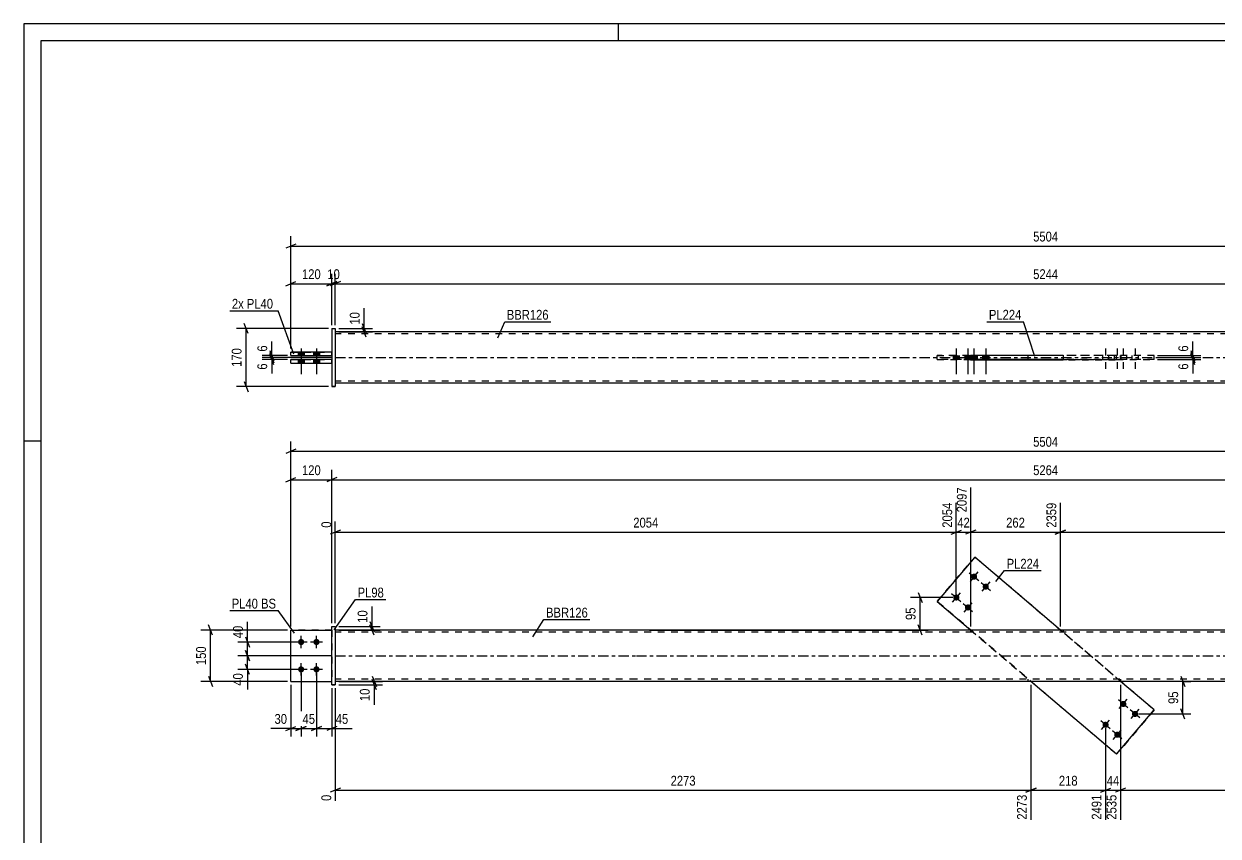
# Model space of a CAD drawing. Header units: millimetres. Extents: x 0 to 594, y 0 to 420.
# Drawn here: x 0 to 349.4, y 182.5 to 420 of the extents above; entities that cross this region are included whole.
import ezdxf

# ---------------------------------------------------------------- set-up
doc = ezdxf.new("R2010")
doc.units = ezdxf.units.MM
doc.linetypes.add('DXK_LINE_DOT2', pattern=[3.9198, 1.9599, -1.9599])
doc.linetypes.add('DXK_LINE_DOT3', pattern=[5.9187, 2.979, -0.9799, 0.9799, -0.9799])
doc.styles.add('Arial Narrow', font='ARIALN.TTF', dxfattribs={"height": 0.2})

# ---------------------------------------------------------------- blocks, each defined once
blk = doc.blocks.new('Unknown-580610560-1130')
at = {"color": 5, "linetype": 'Continuous'}
for p, q in [((594, 420), (0, 420)), ((0, 420), (0, 0)), ((174, 415), (174, 420)), ((589, 415), (5, 415)), ((5, 415), (5, 5)), ((5, 298), (0, 298))]:
    blk.add_line(p, q, dxfattribs=at)
blk = doc.blocks.new('Part-580610560-1679 - 1673')
at = {"color": 7, "linetype": 'DXK_LINE_DOT2'}
for p, q in [((78.11, 227.72), (78.11, 242.72)), ((78.11, 242.72), (90.11, 242.72)), ((90.11, 242.72), (78.11, 242.72)), ((90.11, 242.72), (90.11, 227.72)), ((78.11, 227.72), (78.11, 227.72)), ((78.11, 227.72), (90.11, 227.72)), ((78.11, 227.72), (90.11, 227.72)), ((90.11, 227.72), (90.11, 227.72))]:
    blk.add_line(p, q, dxfattribs=at)
blk = doc.blocks.new('Part-580610560-1700 - 1673')
at = {"color": 2, "linetype": 'Continuous'}
for p, q in [((179.11, 242.72), (91.11, 242.72)), ((418.67, 242.72), (179.21, 242.72)), ((179.11, 227.72), (91.11, 227.72)), ((418.67, 227.72), (179.21, 227.72))]:
    blk.add_line(p, q, dxfattribs=at)
at = {"color": 7, "linetype": 'DXK_LINE_DOT2'}
for p, q in [((91.11, 242.72), (91.11, 227.72)), ((179.11, 242.12), (91.11, 242.12)), ((418.67, 242.12), (179.21, 242.12)), ((276.94, 242.72), (276.94, 242.12)), ((304.05, 242.72), (304.05, 242.12)), ((179.11, 228.32), (91.11, 228.32)), ((418.67, 228.32), (179.21, 228.32)), ((293.83, 227.72), (293.83, 228.32)), ((320.95, 227.72), (320.95, 228.32))]:
    blk.add_line(p, q, dxfattribs=at)
at = {"color": 7, "linetype": 'DXK_LINE_DOT3'}
for p, q in [((91.11, 235.22), (179.11, 235.22)), ((179.21, 235.22), (418.67, 235.22))]:
    blk.add_line(p, q, dxfattribs=at)
blk = doc.blocks.new('Part-580610560-1684 - 1673')
at = {"color": 2, "linetype": 'Continuous'}
for p, q in [((78.11, 227.72), (78.11, 242.72)), ((78.11, 242.72), (90.11, 242.72)), ((78.11, 227.72), (78.11, 227.72)), ((78.11, 227.72), (90.11, 227.72))]:
    blk.add_line(p, q, dxfattribs=at)
at = {"color": 7, "linetype": 'DXK_LINE_DOT2'}
for p, q in [((90.11, 242.72), (78.11, 242.72)), ((90.11, 242.72), (90.11, 227.72)), ((78.11, 227.72), (78.11, 227.72)), ((78.11, 227.72), (90.11, 227.72)), ((90.11, 227.72), (90.11, 227.72))]:
    blk.add_line(p, q, dxfattribs=at)
blk = doc.blocks.new('Bolt-580610560-1706 - 1673')
at = {"linetype": 'Continuous'}
for points in [[(278.57, 259.02), (278.7, 258.88), (278.8, 258.72), (278.86, 258.55), (278.88, 258.36), (278.87, 258.17), (278.82, 257.99), (278.73, 257.83), (278.6, 257.68), (278.45, 257.57), (278.29, 257.49), (278.1, 257.44), (277.91, 257.44), (277.73, 257.47), (277.56, 257.54), (277.4, 257.65), (277.27, 257.79), (277.17, 257.95), (277.11, 258.12), (277.08, 258.31), (277.1, 258.5), (277.15, 258.68), (277.24, 258.84), (277.36, 258.99), (277.51, 259.1), (277.68, 259.18), (277.87, 259.23), (278.05, 259.23), (278.24, 259.2), (278.41, 259.13)], [(281.99, 256.1), (282.12, 255.96), (282.22, 255.8), (282.28, 255.63), (282.31, 255.44), (282.29, 255.25), (282.24, 255.07), (282.15, 254.91), (282.03, 254.76), (281.88, 254.65), (281.71, 254.57), (281.53, 254.52), (281.34, 254.52), (281.15, 254.55), (280.98, 254.62), (280.82, 254.73), (280.7, 254.87), (280.6, 255.03), (280.53, 255.2), (280.51, 255.39), (280.52, 255.58), (280.58, 255.76), (280.67, 255.92), (280.79, 256.07), (280.94, 256.18), (281.11, 256.26), (281.29, 256.31), (281.48, 256.31), (281.66, 256.28), (281.84, 256.21)], [(273.38, 252.93), (273.51, 252.79), (273.61, 252.63), (273.67, 252.46), (273.69, 252.27), (273.68, 252.08), (273.63, 251.9), (273.54, 251.74), (273.41, 251.59), (273.27, 251.48), (273.1, 251.4), (272.91, 251.35), (272.72, 251.35), (272.54, 251.38), (272.37, 251.45), (272.21, 251.56), (272.08, 251.7), (271.98, 251.86), (271.92, 252.03), (271.89, 252.22), (271.91, 252.41), (271.96, 252.59), (272.05, 252.75), (272.17, 252.9), (272.32, 253.01), (272.49, 253.09), (272.68, 253.14), (272.86, 253.14), (273.05, 253.11), (273.22, 253.04)], [(276.8, 250.01), (276.93, 249.88), (277.03, 249.71), (277.09, 249.54), (277.12, 249.35), (277.1, 249.16), (277.05, 248.98), (276.96, 248.82), (276.84, 248.67), (276.69, 248.56), (276.52, 248.48), (276.34, 248.43), (276.15, 248.43), (275.96, 248.46), (275.79, 248.54), (275.64, 248.64), (275.51, 248.78), (275.41, 248.94), (275.34, 249.12), (275.32, 249.3), (275.33, 249.49), (275.39, 249.67), (275.48, 249.84), (275.6, 249.98), (275.75, 250.09), (275.92, 250.17), (276.1, 250.22), (276.29, 250.22), (276.47, 250.19), (276.65, 250.12)]]:
    blk.add_hatch(color=1, dxfattribs=at).paths.add_polyline_path(points)
at = {"color": 1, "linetype": 'Continuous'}
for p, q in [((276.61, 259.5), (279.35, 257.17)), ((279.15, 259.7), (276.82, 256.96)), ((280.04, 256.58), (282.78, 254.25)), ((282.58, 256.79), (280.24, 254.05)), ((271.42, 253.41), (274.16, 251.08)), ((273.96, 253.62), (271.63, 250.88)), ((274.85, 250.49), (277.59, 248.16)), ((277.39, 250.7), (275.05, 247.96))]:
    blk.add_line(p, q, dxfattribs=at)
blk = doc.blocks.new('Bolt-580610560-1707 - 1673')
at = {"linetype": 'Continuous'}
for points in [[(321.08, 220.42), (320.95, 220.56), (320.85, 220.72), (320.79, 220.9), (320.77, 221.08), (320.78, 221.27), (320.83, 221.45), (320.92, 221.62), (321.04, 221.76), (321.19, 221.87), (321.36, 221.95), (321.55, 222), (321.73, 222), (321.92, 221.97), (322.09, 221.9), (322.25, 221.79), (322.38, 221.66), (322.48, 221.49), (322.54, 221.32), (322.56, 221.13), (322.55, 220.94), (322.5, 220.76), (322.41, 220.6), (322.29, 220.45), (322.14, 220.34), (321.97, 220.26), (321.78, 220.21), (321.6, 220.21), (321.41, 220.24), (321.24, 220.32)], [(324.51, 217.5), (324.38, 217.64), (324.28, 217.8), (324.21, 217.98), (324.19, 218.16), (324.2, 218.35), (324.26, 218.53), (324.35, 218.7), (324.47, 218.84), (324.62, 218.95), (324.79, 219.04), (324.97, 219.08), (325.16, 219.08), (325.34, 219.05), (325.52, 218.98), (325.67, 218.87), (325.8, 218.74), (325.9, 218.58), (325.96, 218.4), (325.99, 218.21), (325.97, 218.02), (325.92, 217.84), (325.83, 217.68), (325.71, 217.54), (325.56, 217.42), (325.39, 217.34), (325.21, 217.3), (325.02, 217.29), (324.84, 217.32), (324.66, 217.4)], [(315.89, 214.33), (315.76, 214.47), (315.66, 214.63), (315.6, 214.81), (315.58, 214.99), (315.59, 215.18), (315.64, 215.36), (315.73, 215.53), (315.86, 215.67), (316, 215.78), (316.17, 215.87), (316.36, 215.91), (316.55, 215.92), (316.73, 215.88), (316.9, 215.81), (317.06, 215.7), (317.19, 215.57), (317.29, 215.41), (317.35, 215.23), (317.38, 215.04), (317.36, 214.85), (317.31, 214.67), (317.22, 214.51), (317.1, 214.37), (316.95, 214.25), (316.78, 214.17), (316.59, 214.13), (316.41, 214.12), (316.22, 214.15), (316.05, 214.23)], [(319.32, 211.41), (319.19, 211.55), (319.09, 211.71), (319.03, 211.89), (319, 212.07), (319.02, 212.26), (319.07, 212.44), (319.16, 212.61), (319.28, 212.75), (319.43, 212.87), (319.6, 212.95), (319.78, 212.99), (319.97, 213), (320.16, 212.96), (320.33, 212.89), (320.48, 212.78), (320.61, 212.65), (320.71, 212.49), (320.78, 212.31), (320.8, 212.12), (320.79, 211.94), (320.73, 211.76), (320.64, 211.59), (320.52, 211.45), (320.37, 211.33), (320.2, 211.25), (320.02, 211.21), (319.83, 211.2), (319.65, 211.24), (319.47, 211.31)]]:
    blk.add_hatch(color=1, dxfattribs=at).paths.add_polyline_path(points)
at = {"color": 1, "linetype": 'Continuous'}
for p, q in [((323.03, 219.94), (320.3, 222.27)), ((320.5, 219.74), (322.83, 222.48)), ((326.46, 217.02), (323.72, 219.36)), ((323.92, 216.82), (326.26, 219.56)), ((317.85, 213.85), (315.11, 216.19)), ((315.31, 213.65), (317.64, 216.39)), ((321.27, 210.93), (318.53, 213.27)), ((318.73, 210.73), (321.07, 213.47))]:
    blk.add_line(p, q, dxfattribs=at)
blk = doc.blocks.new('Bolt-580610560-1709 - 1673')
at = {"linetype": 'Continuous'}
for points in [[(81.11, 238.32), (80.92, 238.34), (80.75, 238.39), (80.58, 238.49), (80.44, 238.61), (80.33, 238.77), (80.26, 238.94), (80.22, 239.12), (80.22, 239.31), (80.26, 239.49), (80.33, 239.67), (80.44, 239.82), (80.58, 239.94), (80.75, 240.04), (80.92, 240.1), (81.11, 240.12), (81.3, 240.1), (81.48, 240.04), (81.64, 239.94), (81.78, 239.82), (81.89, 239.67), (81.97, 239.49), (82.01, 239.31), (82.01, 239.12), (81.97, 238.94), (81.89, 238.77), (81.78, 238.61), (81.64, 238.49), (81.48, 238.39), (81.3, 238.34)], [(85.61, 238.32), (85.42, 238.34), (85.25, 238.39), (85.08, 238.49), (84.94, 238.61), (84.83, 238.77), (84.76, 238.94), (84.72, 239.12), (84.72, 239.31), (84.76, 239.49), (84.83, 239.67), (84.94, 239.82), (85.08, 239.94), (85.25, 240.04), (85.42, 240.1), (85.61, 240.12), (85.8, 240.1), (85.98, 240.04), (86.14, 239.94), (86.28, 239.82), (86.39, 239.67), (86.47, 239.49), (86.51, 239.31), (86.51, 239.12), (86.47, 238.94), (86.39, 238.77), (86.28, 238.61), (86.14, 238.49), (85.98, 238.39), (85.8, 238.34)], [(81.11, 230.32), (80.92, 230.34), (80.75, 230.39), (80.58, 230.49), (80.44, 230.61), (80.33, 230.77), (80.26, 230.94), (80.22, 231.12), (80.22, 231.31), (80.26, 231.49), (80.33, 231.67), (80.44, 231.82), (80.58, 231.94), (80.75, 232.04), (80.92, 232.1), (81.11, 232.12), (81.3, 232.1), (81.48, 232.04), (81.64, 231.94), (81.78, 231.82), (81.89, 231.67), (81.97, 231.49), (82.01, 231.31), (82.01, 231.12), (81.97, 230.94), (81.89, 230.77), (81.78, 230.61), (81.64, 230.49), (81.48, 230.39), (81.3, 230.34)], [(85.61, 230.32), (85.42, 230.34), (85.25, 230.39), (85.08, 230.49), (84.94, 230.61), (84.83, 230.77), (84.76, 230.94), (84.72, 231.12), (84.72, 231.31), (84.76, 231.49), (84.83, 231.67), (84.94, 231.82), (85.08, 231.94), (85.25, 232.04), (85.42, 232.1), (85.61, 232.12), (85.8, 232.1), (85.98, 232.04), (86.14, 231.94), (86.28, 231.82), (86.39, 231.67), (86.47, 231.49), (86.51, 231.31), (86.51, 231.12), (86.47, 230.94), (86.39, 230.77), (86.28, 230.61), (86.14, 230.49), (85.98, 230.39), (85.8, 230.34)]]:
    blk.add_hatch(color=1, dxfattribs=at).paths.add_polyline_path(points)
at = {"color": 1, "linetype": 'Continuous'}
for p, q in [((82.91, 239.22), (79.31, 239.22)), ((81.11, 237.42), (81.11, 241.02)), ((87.41, 239.22), (83.81, 239.22)), ((85.61, 237.42), (85.61, 241.02)), ((82.91, 231.22), (79.31, 231.22)), ((81.11, 229.42), (81.11, 233.02)), ((87.41, 231.22), (83.81, 231.22)), ((85.61, 229.42), (85.61, 233.02))]:
    blk.add_line(p, q, dxfattribs=at)
blk = doc.blocks.new('Part-580610560-1715 - 1673')
at = {"color": 2, "linetype": 'Continuous'}
for p, q in [((278.24, 264.03), (267.21, 251.09)), ((278.24, 264.03), (278.24, 264.03)), ((303.25, 242.72), (278.24, 264.03)), ((267.21, 251.09), (277.04, 242.72)), ((267.21, 251.09), (267.21, 251.09)), ((319.65, 206.4), (294.64, 227.72)), ((330.67, 219.34), (320.85, 227.72)), ((319.65, 206.4), (330.67, 219.34)), ((330.67, 219.34), (330.67, 219.34)), ((319.65, 206.4), (319.65, 206.4))]:
    blk.add_line(p, q, dxfattribs=at)
at = {"color": 7, "linetype": 'DXK_LINE_DOT2'}
for p, q in [((267.21, 251.09), (278.24, 264.03)), ((330.67, 219.34), (278.24, 264.03)), ((319.65, 206.4), (267.21, 251.09)), ((277.04, 242.72), (294.64, 227.72)), ((320.85, 227.72), (303.25, 242.72)), ((330.67, 219.34), (319.65, 206.4))]:
    blk.add_line(p, q, dxfattribs=at)
blk = doc.blocks.new('Part-580610560-1720 - 1673')
at = {"color": 2, "linetype": 'Continuous'}
for p, q in [((90.11, 243.72), (91.11, 243.72)), ((90.11, 226.72), (90.11, 243.72)), ((91.11, 243.72), (91.11, 243.72)), ((91.11, 243.72), (91.11, 226.72)), ((90.11, 226.72), (91.11, 226.72))]:
    blk.add_line(p, q, dxfattribs=at)
at = {"color": 7, "linetype": 'DXK_LINE_DOT2'}
for p, q in [((90.11, 243.72), (91.11, 243.72)), ((91.11, 226.72), (90.11, 226.72)), ((90.11, 226.72), (90.11, 226.72)), ((91.11, 226.72), (91.11, 226.72))]:
    blk.add_line(p, q, dxfattribs=at)
blk = doc.blocks.new('Part-580610560-1418 - 1367')
at = {"color": 2, "linetype": 'Continuous'}
for p, q in [((78.11, 320.82), (78.11, 321.82)), ((90.11, 321.82), (78.11, 321.82)), ((78.11, 320.82), (78.11, 320.82)), ((78.11, 320.82), (90.11, 320.82))]:
    blk.add_line(p, q, dxfattribs=at)
at = {"color": 7, "linetype": 'DXK_LINE_DOT2'}
for p, q in [((78.11, 321.82), (90.11, 321.82)), ((90.11, 320.82), (90.11, 321.82)), ((78.11, 320.82), (90.11, 320.82))]:
    blk.add_line(p, q, dxfattribs=at)
blk = doc.blocks.new('Bolt-580610560-1370 - 1367')
at = {"linetype": 'Continuous'}
for points in [[(80.21, 323.02), (82.01, 323.02), (82.01, 324.02), (80.21, 324.02)], [(80.21, 323.02), (82.01, 323.02), (82.01, 324.02), (80.21, 324.02)], [(80.21, 320.82), (82.01, 320.82), (82.01, 321.82), (80.21, 321.82)], [(80.21, 320.82), (82.01, 320.82), (82.01, 321.82), (80.21, 321.82)], [(84.71, 323.02), (86.51, 323.02), (86.51, 324.02), (84.71, 324.02)], [(84.71, 323.02), (86.51, 323.02), (86.51, 324.02), (84.71, 324.02)], [(84.71, 320.82), (86.51, 320.82), (86.51, 321.82), (84.71, 321.82)], [(84.71, 320.82), (86.51, 320.82), (86.51, 321.82), (84.71, 321.82)]]:
    blk.add_hatch(color=1, dxfattribs=at).paths.add_polyline_path(points)
at = {"color": 1, "linetype": 'Continuous'}
for p, q in [((81.11, 325.02), (81.11, 317.52)), ((81.11, 325.02), (81.11, 317.52)), ((85.61, 325.02), (85.61, 317.52)), ((85.61, 325.02), (85.61, 317.52)), ((80.21, 324.02), (80.21, 323.02)), ((80.21, 324.02), (80.21, 323.02)), ((80.21, 321.82), (80.21, 320.82)), ((80.21, 321.82), (80.21, 320.82)), ((82.01, 324.02), (82.01, 323.02)), ((82.01, 324.02), (82.01, 323.02)), ((82.01, 321.82), (82.01, 320.82)), ((82.01, 321.82), (82.01, 320.82)), ((84.71, 324.02), (84.71, 323.02)), ((84.71, 324.02), (84.71, 323.02)), ((84.71, 321.82), (84.71, 320.82)), ((84.71, 321.82), (84.71, 320.82)), ((86.51, 324.02), (86.51, 323.02)), ((86.51, 324.02), (86.51, 323.02)), ((86.51, 321.82), (86.51, 320.82)), ((86.51, 321.82), (86.51, 320.82))]:
    blk.add_line(p, q, dxfattribs=at)
blk = doc.blocks.new('Bolt-580610560-1435 - 1367')
at = {"color": 1, "linetype": 'DXK_LINE_DOT2'}
for p, q in [((316.48, 325.02), (316.48, 317.52)), ((319.9, 325.02), (319.9, 317.52)), ((321.66, 325.02), (321.66, 317.52)), ((325.09, 325.02), (325.09, 317.52)), ((315.58, 323.02), (315.58, 321.82)), ((317.38, 323.02), (317.38, 321.82)), ((319, 323.02), (319, 321.82)), ((320.76, 323.02), (320.76, 321.82)), ((320.8, 323.02), (320.8, 321.82)), ((322.56, 323.02), (322.56, 321.82)), ((324.19, 323.02), (324.19, 321.82)), ((325.99, 323.02), (325.99, 321.82))]:
    blk.add_line(p, q, dxfattribs=at)
blk = doc.blocks.new('Part-580610560-1456 - 1367')
at = {"color": 2, "linetype": 'Continuous'}
for p, q in [((179.11, 329.92), (91.11, 329.92)), ((418.67, 329.92), (179.21, 329.92)), ((276.94, 323.02), (276.94, 323.12)), ((276.94, 323.12), (276.94, 323.12)), ((276.94, 323.12), (304.05, 323.12)), ((276.94, 321.72), (276.94, 321.82)), ((276.94, 321.72), (304.05, 321.72)), ((293.83, 323.12), (293.83, 323.02)), ((293.83, 321.72), (293.83, 321.82)), ((304.05, 323.12), (304.05, 321.72)), ((179.11, 314.92), (91.11, 314.92)), ((418.67, 314.92), (179.21, 314.92))]:
    blk.add_line(p, q, dxfattribs=at)
at = {"color": 7, "linetype": 'DXK_LINE_DOT2'}
for p, q in [((91.11, 329.92), (91.11, 314.92)), ((179.11, 329.32), (91.11, 329.32)), ((418.67, 329.32), (179.21, 329.32)), ((276.94, 321.82), (276.94, 323.12)), ((276.94, 323.12), (304.05, 323.12)), ((276.94, 321.72), (304.05, 321.72)), ((293.83, 323.12), (320.95, 323.12)), ((293.83, 323.12), (293.83, 323.12)), ((293.83, 323.12), (320.95, 323.12)), ((293.83, 323.02), (293.83, 323.12)), ((293.83, 321.82), (293.83, 323.02)), ((293.83, 321.72), (293.83, 321.72)), ((293.83, 321.72), (293.83, 321.72)), ((320.95, 321.72), (293.83, 321.72)), ((293.83, 321.72), (320.95, 321.72)), ((320.95, 323.12), (320.95, 321.72)), ((179.11, 315.52), (91.11, 315.52)), ((418.67, 315.52), (179.21, 315.52))]:
    blk.add_line(p, q, dxfattribs=at)
at = {"color": 7, "linetype": 'DXK_LINE_DOT3'}
for p, q in [((91.11, 322.42), (179.11, 322.42)), ((179.21, 322.42), (418.67, 322.42))]:
    blk.add_line(p, q, dxfattribs=at)
blk = doc.blocks.new('Part-580610560-1413 - 1367')
at = {"color": 2, "linetype": 'Continuous'}
for p, q in [((78.11, 323.02), (78.11, 324.02)), ((90.11, 324.02), (78.11, 324.02)), ((78.11, 323.02), (78.11, 323.02)), ((78.11, 323.02), (90.11, 323.02))]:
    blk.add_line(p, q, dxfattribs=at)
at = {"color": 7, "linetype": 'DXK_LINE_DOT2'}
for p, q in [((78.11, 324.02), (90.11, 324.02)), ((78.11, 323.02), (90.11, 323.02)), ((90.11, 323.02), (90.11, 324.02))]:
    blk.add_line(p, q, dxfattribs=at)
blk = doc.blocks.new('Part-580610560-1397 - 1367')
at = {"color": 2, "linetype": 'Continuous'}
for p, q in [((267.21, 321.82), (267.21, 323.02)), ((278.24, 321.82), (278.24, 323.02)), ((304.05, 323.02), (278.24, 323.02)), ((304.05, 321.82), (278.24, 321.82))]:
    blk.add_line(p, q, dxfattribs=at)
at = {"color": 7, "linetype": 'DXK_LINE_DOT2'}
for p, q in [((319.65, 323.02), (267.21, 323.02)), ((267.21, 323.02), (278.24, 323.02)), ((267.21, 321.82), (319.65, 321.82)), ((278.24, 321.82), (267.21, 321.82)), ((330.67, 323.02), (304.05, 323.02)), ((330.67, 321.82), (304.05, 321.82)), ((319.65, 321.82), (319.65, 323.02)), ((330.67, 323.02), (319.65, 323.02)), ((319.65, 321.82), (330.67, 321.82)), ((330.67, 321.82), (330.67, 323.02))]:
    blk.add_line(p, q, dxfattribs=at)
blk = doc.blocks.new('Part-580610560-1398 - 1367')
at = {"color": 2, "linetype": 'Continuous'}
for p, q in [((90.11, 330.92), (91.11, 330.92)), ((90.11, 330.92), (90.11, 313.92)), ((91.11, 330.92), (91.11, 330.92)), ((91.11, 330.92), (91.11, 313.92)), ((91.11, 313.92), (90.11, 313.92)), ((90.11, 313.92), (90.11, 313.92))]:
    blk.add_line(p, q, dxfattribs=at)
at = {"color": 7, "linetype": 'DXK_LINE_DOT2'}
for p, q in [((90.11, 330.92), (91.11, 330.92)), ((90.11, 313.92), (91.11, 313.92)), ((90.11, 313.92), (90.11, 313.92))]:
    blk.add_line(p, q, dxfattribs=at)
blk = doc.blocks.new('Bolt-580610560-1436 - 1367')
at = {"linetype": 'Continuous'}
for points in [[(273.69, 323.02), (271.89, 323.02), (271.89, 321.82), (273.69, 321.82)], [(277.12, 323.02), (275.32, 323.02), (275.32, 321.82), (277.12, 321.82)], [(278.88, 323.02), (277.08, 323.02), (277.08, 321.82), (278.88, 321.82)], [(282.31, 323.02), (280.51, 323.02), (280.51, 321.82), (282.31, 321.82)]]:
    blk.add_hatch(color=1, dxfattribs=at).paths.add_polyline_path(points)
at = {"color": 1, "linetype": 'Continuous'}
for p, q in [((272.79, 325.02), (272.79, 317.52)), ((276.22, 325.02), (276.22, 317.52)), ((277.98, 325.02), (277.98, 317.52)), ((281.41, 325.02), (281.41, 317.52)), ((271.89, 323.02), (271.89, 321.82)), ((273.69, 323.02), (273.69, 321.82)), ((275.32, 323.02), (275.32, 321.82)), ((277.08, 323.02), (277.08, 321.82)), ((277.12, 323.02), (277.12, 321.82)), ((278.88, 323.02), (278.88, 321.82)), ((280.51, 323.02), (280.51, 321.82)), ((282.31, 323.02), (282.31, 321.82))]:
    blk.add_line(p, q, dxfattribs=at)
blk = doc.blocks.new('StraightDimension-580610560-1850 - 1673')
at = {"color": 7, "linetype": 'Continuous'}
for p, q in [((320.85, 226.72), (320.85, 187.26)), ((316.48, 214.02), (316.48, 187.26)), ((314.98, 195.27), (317.98, 196.47)), ((316.48, 195.87), (320.85, 195.87)), ((322.35, 196.47), (319.35, 195.27))]:
    blk.add_line(p, q, dxfattribs=at)
at = {"color": 0}
blk.add_wipeout([(321.09, 196.62), (321.09, 200.82), (316.23, 200.82), (316.23, 196.62)], dxfattribs=at)
at = {"color": 3, "style": 'Arial Narrow'}
blk.add_text('44', height=2.863, dxfattribs=at).set_placement((316.83, 197.22))
at = {"color": 0, "linetype": 'Continuous'}
blk.add_wipeout([(320.25, 195.17), (316.05, 195.17), (316.05, 186.66), (320.25, 186.66)], dxfattribs=at)
at = {"color": 3, "linetype": 'Continuous', "style": 'Arial Narrow'}
blk.add_text('2535', height=2.863, rotation=90.0002, dxfattribs=at).set_placement((319.65, 187.26))
blk = doc.blocks.new('StraightDimension-580610560-1792 - 1673')
at = {"color": 7, "linetype": 'Continuous'}
for p, q in [((277.04, 243.72), (277.04, 284.46)), ((272.79, 253.25), (272.79, 279.96)), ((271.29, 270.75), (274.29, 271.95)), ((272.79, 271.35), (277.04, 271.35)), ((278.54, 271.95), (275.54, 270.75))]:
    blk.add_line(p, q, dxfattribs=at)
at = {"color": 0}
blk.add_wipeout([(277.34, 272.1), (277.34, 276.3), (272.49, 276.3), (272.49, 272.1)], dxfattribs=at)
at = {"color": 0, "linetype": 'Continuous'}
blk.add_wipeout([(276.44, 285.06), (272.24, 285.06), (272.24, 276.55), (276.44, 276.55)], dxfattribs=at)
at = {"color": 3, "linetype": 'Continuous', "style": 'Arial Narrow'}
blk.add_text('2097', height=2.863, rotation=90.0002, dxfattribs=at).set_placement((275.84, 277.15))
at = {"color": 3, "style": 'Arial Narrow'}
blk.add_text('42', height=2.863, dxfattribs=at).set_placement((273.09, 272.7))
blk = doc.blocks.new('StraightDimension-580610560-1891 - 1673')
at = {"color": 7, "linetype": 'Continuous'}
for p, q in [((92.11, 227.72), (104.92, 227.72)), ((101.92, 229.22), (103.12, 226.22)), ((103.12, 225.22), (101.92, 228.22)), ((102.52, 226.72), (102.52, 227.72)), ((92.11, 226.72), (104.92, 226.72))]:
    blk.add_line(p, q, dxfattribs=at)
at = {"color": 0}
blk.add_wipeout([(101.77, 226.19), (97.57, 226.19), (97.57, 221.34), (101.77, 221.34)], dxfattribs=at)
at = {"color": 7, "linetype": 'Continuous'}
blk.add_line((102.52, 226.72), (102.52, 220.81), dxfattribs=at)
blk.add_line((102.52, 226.72), (102.52, 220.81), dxfattribs=at)
at = {"color": 3, "style": 'Arial Narrow'}
blk.add_text('10', height=2.863, rotation=90.0002, dxfattribs=at).set_placement((101.17, 221.94))
blk = doc.blocks.new('StraightDimension-580610560-1827 - 1673')
at = {"color": 7, "linetype": 'Continuous'}
for p, q in [((81.11, 230.22), (81.11, 211.55)), ((78.11, 226.72), (78.11, 211.55)), ((76.61, 213.35), (79.61, 214.55)), ((78.11, 213.95), (81.11, 213.95)), ((82.61, 214.55), (79.61, 213.35))]:
    blk.add_line(p, q, dxfattribs=at)
at = {"color": 0}
blk.add_wipeout([(77.59, 214.7), (77.59, 218.9), (72.73, 218.9), (72.73, 214.7)], dxfattribs=at)
at = {"color": 7, "linetype": 'Continuous'}
blk.add_line((78.11, 213.95), (72.21, 213.95), dxfattribs=at)
blk.add_line((78.11, 213.95), (72.21, 213.95), dxfattribs=at)
at = {"color": 3, "style": 'Arial Narrow'}
blk.add_text('30', height=2.863, dxfattribs=at).set_placement((73.33, 215.3))
blk = doc.blocks.new('StraightDimension-580610560-1806 - 1673')
at = {"color": 7, "linetype": 'Continuous'}
for p, q in [((272.79, 253.25), (272.79, 279.96)), ((91.11, 244.72), (91.11, 274.48)), ((92.61, 271.95), (89.61, 270.75)), ((91.11, 271.35), (272.79, 271.35)), ((271.29, 270.75), (274.29, 271.95))]:
    blk.add_line(p, q, dxfattribs=at)
at = {"color": 0, "linetype": 'Continuous'}
for points in [[(272.19, 280.56), (267.99, 280.56), (267.99, 272.05), (272.19, 272.05)], [(90.51, 275.08), (86.31, 275.08), (86.31, 272.05), (90.51, 272.05)]]:
    blk.add_wipeout(points, dxfattribs=at)
at = {"color": 0}
blk.add_wipeout([(186.21, 272.1), (186.21, 276.3), (177.7, 276.3), (177.7, 272.1)], dxfattribs=at)
at = {"color": 3, "linetype": 'Continuous', "style": 'Arial Narrow'}
for s, height, p in [('2054', 2.863, (271.59, 272.65)), ('0', 2.86, (89.91, 272.65))]:
    blk.add_text(s, height=height, rotation=90.0002, dxfattribs=at).set_placement(p)
at = {"color": 3, "style": 'Arial Narrow'}
blk.add_text('2054', height=2.863, dxfattribs=at).set_placement((178.3, 272.7))
blk = doc.blocks.new('StraightDimension-580610560-1760 - 1673')
at = {"color": 7, "linetype": 'Continuous'}
for p, q in [((303.25, 243.72), (303.25, 279.96)), ((506.77, 244.72), (506.77, 279.96)), ((304.75, 271.95), (301.75, 270.75)), ((303.25, 271.35), (506.77, 271.35)), ((505.27, 270.75), (508.27, 271.95))]:
    blk.add_line(p, q, dxfattribs=at)
at = {"color": 0, "linetype": 'Continuous'}
blk.add_wipeout([(506.17, 280.56), (501.97, 280.56), (501.97, 272.05), (506.17, 272.05)], dxfattribs=at)
at = {"color": 0}
blk.add_wipeout([(409.27, 272.1), (409.27, 276.3), (400.75, 276.3), (400.75, 272.1)], dxfattribs=at)
at = {"color": 3, "linetype": 'Continuous', "style": 'Arial Narrow'}
blk.add_text('5244', height=2.863, rotation=90.0002, dxfattribs=at).set_placement((505.57, 272.65))
at = {"color": 3, "style": 'Arial Narrow'}
blk.add_text('2885', height=2.863, dxfattribs=at).set_placement((401.35, 272.7))
blk = doc.blocks.new('StraightDimension-580610560-2057 - 1673')
at = {"color": 7, "linetype": 'Continuous'}
for p, q in [((76.61, 286.09), (79.61, 287.29)), ((78.11, 243.72), (78.11, 289.54)), ((78.11, 286.69), (90.11, 286.69)), ((91.61, 287.29), (88.61, 286.09)), ((90.11, 244.72), (90.11, 289.54))]:
    blk.add_line(p, q, dxfattribs=at)
at = {"color": 0}
blk.add_wipeout([(87.45, 287.44), (87.45, 291.64), (80.77, 291.64), (80.77, 287.44)], dxfattribs=at)
at = {"color": 3, "style": 'Arial Narrow'}
blk.add_text('120', height=2.863, dxfattribs=at).set_placement((81.37, 288.04))
blk = doc.blocks.new('StraightDimension-580610560-1900 - 1673')
at = {"color": 7, "linetype": 'Continuous'}
for p, q in [((101.26, 245.22), (102.46, 242.22)), ((92.11, 243.72), (104.26, 243.72)), ((92.11, 242.72), (104.26, 242.72)), ((102.46, 241.22), (101.26, 244.22)), ((101.86, 242.72), (101.86, 243.72))]:
    blk.add_line(p, q, dxfattribs=at)
at = {"color": 0}
blk.add_wipeout([(101.11, 249.1), (96.91, 249.1), (96.91, 244.24), (101.11, 244.24)], dxfattribs=at)
at = {"color": 7, "linetype": 'Continuous'}
blk.add_line((101.86, 243.72), (101.86, 249.62), dxfattribs=at)
blk.add_line((101.86, 243.72), (101.86, 249.62), dxfattribs=at)
at = {"color": 3, "style": 'Arial Narrow'}
blk.add_text('10', height=2.863, rotation=90.0002, dxfattribs=at).set_placement((100.51, 244.84))
blk = doc.blocks.new('StraightDimension-580610560-2050 - 1673')
at = {"color": 7, "linetype": 'Continuous'}
for p, q in [((91.61, 287.29), (88.61, 286.09)), ((90.11, 244.72), (90.11, 289.54)), ((90.11, 286.69), (507.77, 286.69))]:
    blk.add_line(p, q, dxfattribs=at)
at = {"color": 0}
blk.add_wipeout([(303.2, 287.44), (303.2, 291.64), (294.69, 291.64), (294.69, 287.44)], dxfattribs=at)
at = {"color": 3, "style": 'Arial Narrow'}
blk.add_text('5264', height=2.863, dxfattribs=at).set_placement((295.29, 288.04))
blk = doc.blocks.new('StraightDimension-580610560-1772 - 1673')
at = {"color": 7, "linetype": 'Continuous'}
for p, q in [((277.04, 243.72), (277.04, 284.46)), ((303.25, 243.72), (303.25, 279.96)), ((278.54, 271.95), (275.54, 270.75)), ((277.04, 271.35), (303.25, 271.35)), ((301.75, 270.75), (304.75, 271.95))]:
    blk.add_line(p, q, dxfattribs=at)
at = {"color": 0, "linetype": 'Continuous'}
blk.add_wipeout([(302.65, 280.56), (298.45, 280.56), (298.45, 272.05), (302.65, 272.05)], dxfattribs=at)
at = {"color": 0}
blk.add_wipeout([(293.48, 272.1), (293.48, 276.3), (286.8, 276.3), (286.8, 272.1)], dxfattribs=at)
at = {"color": 3, "linetype": 'Continuous', "style": 'Arial Narrow'}
blk.add_text('2359', height=2.863, rotation=90.0002, dxfattribs=at).set_placement((302.05, 272.65))
at = {"color": 3, "style": 'Arial Narrow'}
blk.add_text('262', height=2.863, dxfattribs=at).set_placement((287.4, 272.7))
blk = doc.blocks.new('StraightDimension-580610560-1909 - 1673')
at = {"color": 7, "linetype": 'Continuous'}
for p, q in [((80.11, 239.22), (62.56, 239.22)), ((64.81, 240.72), (66.01, 237.72)), ((65.41, 235.22), (65.41, 239.22)), ((90.11, 235.22), (62.56, 235.22)), ((66.01, 233.72), (64.81, 236.72))]:
    blk.add_line(p, q, dxfattribs=at)
at = {"color": 0}
blk.add_wipeout([(64.66, 244.6), (60.46, 244.6), (60.46, 239.74), (64.66, 239.74)], dxfattribs=at)
at = {"color": 7, "linetype": 'Continuous'}
blk.add_line((65.41, 239.22), (65.41, 245.12), dxfattribs=at)
blk.add_line((65.41, 239.22), (65.41, 245.12), dxfattribs=at)
at = {"color": 3, "style": 'Arial Narrow'}
blk.add_text('40', height=2.863, rotation=90.0002, dxfattribs=at).set_placement((64.06, 240.34))
blk = doc.blocks.new('StraightDimension-580610560-1820 - 1673')
at = {"color": 7, "linetype": 'Continuous'}
for p, q in [((81.11, 230.22), (81.11, 211.55)), ((85.61, 230.22), (85.61, 211.55)), ((79.61, 213.35), (82.61, 214.55)), ((81.11, 213.95), (85.61, 213.95)), ((87.11, 214.55), (84.11, 213.35))]:
    blk.add_line(p, q, dxfattribs=at)
at = {"color": 0}
blk.add_wipeout([(85.79, 214.7), (85.79, 218.9), (80.93, 218.9), (80.93, 214.7)], dxfattribs=at)
at = {"color": 3, "style": 'Arial Narrow'}
blk.add_text('45', height=2.863, dxfattribs=at).set_placement((81.53, 215.3))
blk = doc.blocks.new('StraightDimension-580610560-1735 - 1673')
at = {"color": 7, "linetype": 'Continuous'}
for p, q in [((271.79, 252.25), (259.37, 252.25)), ((261.62, 253.75), (262.82, 250.75)), ((262.22, 242.72), (262.22, 252.25)), ((183.06, 242.72), (264.62, 242.72)), ((262.82, 241.22), (261.62, 244.22))]:
    blk.add_line(p, q, dxfattribs=at)
at = {"color": 0}
blk.add_wipeout([(261.47, 249.91), (257.27, 249.91), (257.27, 245.05), (261.47, 245.05)], dxfattribs=at)
at = {"color": 3, "style": 'Arial Narrow'}
blk.add_text('95', height=2.863, rotation=90.0002, dxfattribs=at).set_placement((260.87, 245.65))
blk = doc.blocks.new('StraightDimension-580610560-1746 - 1673')
at = {"color": 7, "linetype": 'Continuous'}
for p, q in [((78.11, 243.72), (78.11, 297.84)), ((79.61, 295.59), (76.61, 294.39)), ((78.11, 294.99), (519.77, 294.99))]:
    blk.add_line(p, q, dxfattribs=at)
at = {"color": 0}
blk.add_wipeout([(303.2, 295.74), (303.2, 299.94), (294.69, 299.94), (294.69, 295.74)], dxfattribs=at)
at = {"color": 3, "style": 'Arial Narrow'}
blk.add_text('5504', height=2.863, dxfattribs=at).set_placement((295.29, 296.34))
blk = doc.blocks.new('StraightDimension-580610560-1813 - 1673')
at = {"color": 7, "linetype": 'Continuous'}
for p, q in [((85.61, 230.22), (85.61, 211.55)), ((90.11, 225.72), (90.11, 211.55)), ((84.11, 213.35), (87.11, 214.55)), ((85.61, 213.95), (90.11, 213.95)), ((91.61, 214.55), (88.61, 213.35))]:
    blk.add_line(p, q, dxfattribs=at)
at = {"color": 0}
blk.add_wipeout([(95.49, 214.7), (95.49, 218.9), (90.64, 218.9), (90.64, 214.7)], dxfattribs=at)
at = {"color": 7, "linetype": 'Continuous'}
blk.add_line((90.11, 213.95), (96.02, 213.95), dxfattribs=at)
blk.add_line((90.11, 213.95), (96.02, 213.95), dxfattribs=at)
at = {"color": 3, "style": 'Arial Narrow'}
blk.add_text('45', height=2.863, dxfattribs=at).set_placement((91.24, 215.3))
blk = doc.blocks.new('StraightDimension-580610560-1838 - 1673')
at = {"color": 7, "linetype": 'Continuous'}
for p, q in [((320.85, 226.72), (320.85, 187.26)), ((506.77, 225.72), (506.77, 187.26)), ((322.35, 196.47), (319.35, 195.27)), ((320.85, 195.87), (506.77, 195.87)), ((505.27, 195.27), (508.27, 196.47))]:
    blk.add_line(p, q, dxfattribs=at)
at = {"color": 0}
blk.add_wipeout([(418.07, 196.62), (418.07, 200.82), (409.55, 200.82), (409.55, 196.62)], dxfattribs=at)
at = {"color": 0, "linetype": 'Continuous'}
blk.add_wipeout([(506.17, 195.17), (501.97, 195.17), (501.97, 186.66), (506.17, 186.66)], dxfattribs=at)
at = {"color": 3, "style": 'Arial Narrow'}
blk.add_text('2709', height=2.863, dxfattribs=at).set_placement((410.15, 197.22))
at = {"color": 3, "linetype": 'Continuous', "style": 'Arial Narrow'}
blk.add_text('5244', height=2.863, rotation=90.0002, dxfattribs=at).set_placement((505.57, 187.26))
blk = doc.blocks.new('StraightDimension-580610560-1864 - 1673')
at = {"color": 7, "linetype": 'Continuous'}
for p, q in [((294.64, 226.72), (294.64, 187.26)), ((316.48, 214.02), (316.48, 187.26)), ((296.14, 196.47), (293.14, 195.27)), ((294.64, 195.87), (316.48, 195.87)), ((314.98, 195.27), (317.98, 196.47))]:
    blk.add_line(p, q, dxfattribs=at)
at = {"color": 0}
blk.add_wipeout([(308.9, 196.62), (308.9, 200.82), (302.21, 200.82), (302.21, 196.62)], dxfattribs=at)
at = {"color": 0, "linetype": 'Continuous'}
blk.add_wipeout([(315.88, 195.17), (311.68, 195.17), (311.68, 186.66), (315.88, 186.66)], dxfattribs=at)
at = {"color": 3, "style": 'Arial Narrow'}
blk.add_text('218', height=2.863, dxfattribs=at).set_placement((302.81, 197.22))
at = {"color": 3, "linetype": 'Continuous', "style": 'Arial Narrow'}
blk.add_text('2491', height=2.863, rotation=90.0002, dxfattribs=at).set_placement((315.28, 187.26))
blk = doc.blocks.new('StraightDimension-580610560-1878 - 1673')
at = {"color": 7, "linetype": 'Continuous'}
for p, q in [((91.11, 225.72), (91.11, 192.74)), ((294.64, 226.72), (294.64, 187.26)), ((92.61, 196.47), (89.61, 195.27)), ((91.11, 195.87), (294.64, 195.87)), ((293.14, 195.27), (296.14, 196.47))]:
    blk.add_line(p, q, dxfattribs=at)
at = {"color": 0}
blk.add_wipeout([(197.13, 196.62), (197.13, 200.82), (188.62, 200.82), (188.62, 196.62)], dxfattribs=at)
at = {"color": 0, "linetype": 'Continuous'}
for points in [[(90.51, 195.17), (86.31, 195.17), (86.31, 192.14), (90.51, 192.14)], [(294.04, 195.17), (289.84, 195.17), (289.84, 186.66), (294.04, 186.66)]]:
    blk.add_wipeout(points, dxfattribs=at)
at = {"color": 3, "style": 'Arial Narrow'}
blk.add_text('2273', height=2.863, dxfattribs=at).set_placement((189.22, 197.22))
at = {"color": 3, "linetype": 'Continuous', "style": 'Arial Narrow'}
for s, height, p in [('0', 2.86, (89.91, 192.74)), ('2273', 2.863, (293.44, 187.26))]:
    blk.add_text(s, height=height, rotation=90.0002, dxfattribs=at).set_placement(p)
blk = doc.blocks.new('StraightDimension-580610560-1922 - 1673')
at = {"color": 7, "linetype": 'Continuous'}
for p, q in [((90.11, 235.22), (62.56, 235.22)), ((64.81, 236.72), (66.01, 233.72)), ((65.41, 231.22), (65.41, 235.22)), ((80.11, 231.22), (62.56, 231.22)), ((66.01, 229.72), (64.81, 232.72))]:
    blk.add_line(p, q, dxfattribs=at)
at = {"color": 0}
blk.add_wipeout([(64.66, 230.69), (60.46, 230.69), (60.46, 225.84), (64.66, 225.84)], dxfattribs=at)
at = {"color": 7, "linetype": 'Continuous'}
blk.add_line((65.41, 231.22), (65.41, 225.31), dxfattribs=at)
blk.add_line((65.41, 231.22), (65.41, 225.31), dxfattribs=at)
at = {"color": 3, "style": 'Arial Narrow'}
blk.add_text('40', height=2.863, rotation=90.0002, dxfattribs=at).set_placement((64.06, 226.44))
blk = doc.blocks.new('StraightDimension-580610560-1979 - 1673')
at = {"color": 7, "linetype": 'Continuous'}
for p, q in [((77.11, 242.72), (51.76, 242.72)), ((55.21, 241.22), (54.01, 244.22)), ((54.61, 227.72), (54.61, 242.72)), ((77.11, 227.72), (51.76, 227.72)), ((54.01, 229.22), (55.21, 226.22))]:
    blk.add_line(p, q, dxfattribs=at)
at = {"color": 0}
blk.add_wipeout([(53.86, 238.56), (49.66, 238.56), (49.66, 231.87), (53.86, 231.87)], dxfattribs=at)
at = {"color": 3, "style": 'Arial Narrow'}
blk.add_text('150', height=2.863, rotation=90.0002, dxfattribs=at).set_placement((53.26, 232.47))
blk = doc.blocks.new('StraightDimension-580610560-1993 - 1673')
at = {"color": 7, "linetype": 'Continuous'}
for p, q in [((338.46, 229.22), (339.66, 226.22)), ((339.06, 218.19), (339.06, 227.72)), ((339.23, 227.72), (341.46, 227.72)), ((326.09, 218.19), (341.46, 218.19)), ((339.66, 216.69), (338.46, 219.69))]:
    blk.add_line(p, q, dxfattribs=at)
at = {"color": 0}
blk.add_wipeout([(338.31, 225.38), (334.11, 225.38), (334.11, 220.52), (338.31, 220.52)], dxfattribs=at)
at = {"color": 3, "style": 'Arial Narrow'}
blk.add_text('95', height=2.863, rotation=90.0002, dxfattribs=at).set_placement((337.71, 221.12))
blk = doc.blocks.new('StraightDimension-580610560-1471 - 1367')
at = {"color": 7, "linetype": 'Continuous'}
for p, q in [((98.97, 332.42), (100.17, 329.42)), ((92.11, 330.92), (101.97, 330.92)), ((92.11, 329.92), (101.97, 329.92)), ((100.17, 328.42), (98.97, 331.42)), ((99.57, 329.92), (99.57, 330.92))]:
    blk.add_line(p, q, dxfattribs=at)
at = {"color": 0}
blk.add_wipeout([(98.82, 336.3), (94.62, 336.3), (94.62, 331.45), (98.82, 331.45)], dxfattribs=at)
at = {"color": 7, "linetype": 'Continuous'}
blk.add_line((99.57, 330.92), (99.57, 336.83), dxfattribs=at)
blk.add_line((99.57, 330.92), (99.57, 336.83), dxfattribs=at)
at = {"color": 3, "style": 'Arial Narrow'}
blk.add_text('10', height=2.863, rotation=90.0002, dxfattribs=at).set_placement((98.22, 332.05))
blk = doc.blocks.new('StraightDimension-580610560-1540 - 1367')
at = {"color": 7, "linetype": 'Continuous'}
for p, q in [((331.67, 323.02), (344.39, 323.02)), ((331.67, 322.42), (344.39, 322.42)), ((341.39, 324.52), (342.59, 321.52)), ((342.59, 320.92), (341.39, 323.92)), ((341.99, 322.42), (341.99, 323.02))]:
    blk.add_line(p, q, dxfattribs=at)
at = {"color": 0}
blk.add_wipeout([(341.24, 326.58), (337.04, 326.58), (337.04, 323.55), (341.24, 323.55)], dxfattribs=at)
at = {"color": 7, "linetype": 'Continuous'}
blk.add_line((341.99, 323.02), (341.99, 327.1), dxfattribs=at)
blk.add_line((341.99, 323.02), (341.99, 327.1), dxfattribs=at)
at = {"color": 3, "style": 'Arial Narrow'}
blk.add_text('6', height=2.86, rotation=90.0002, dxfattribs=at).set_placement((340.64, 324.15))
blk = doc.blocks.new('StraightDimension-580610560-1525 - 1367')
at = {"color": 7, "linetype": 'Continuous'}
for p, q in [((65.62, 329.42), (64.42, 332.42)), ((89.11, 330.92), (62.17, 330.92)), ((65.02, 313.92), (65.02, 330.92)), ((64.42, 315.42), (65.62, 312.42)), ((89.11, 313.92), (62.17, 313.92))]:
    blk.add_line(p, q, dxfattribs=at)
at = {"color": 0}
blk.add_wipeout([(64.27, 325.77), (60.07, 325.77), (60.07, 319.08), (64.27, 319.08)], dxfattribs=at)
at = {"color": 3, "style": 'Arial Narrow'}
blk.add_text('170', height=2.863, rotation=90.0002, dxfattribs=at).set_placement((63.67, 319.68))
blk = doc.blocks.new('StraightDimension-580610560-1536 - 1367')
at = {"color": 7, "linetype": 'Continuous'}
for p, q in [((331.67, 322.42), (344.39, 322.42)), ((331.67, 321.82), (344.39, 321.82)), ((341.39, 323.92), (342.59, 320.92)), ((342.59, 320.32), (341.39, 323.32)), ((341.99, 321.82), (341.99, 322.42))]:
    blk.add_line(p, q, dxfattribs=at)
at = {"color": 0}
blk.add_wipeout([(341.24, 321.3), (337.04, 321.3), (337.04, 318.27), (341.24, 318.27)], dxfattribs=at)
at = {"color": 7, "linetype": 'Continuous'}
blk.add_line((341.99, 321.82), (341.99, 317.74), dxfattribs=at)
blk.add_line((341.99, 321.82), (341.99, 317.74), dxfattribs=at)
at = {"color": 3, "style": 'Arial Narrow'}
blk.add_text('6', height=2.86, rotation=90.0002, dxfattribs=at).set_placement((340.64, 318.87))
blk = doc.blocks.new('StraightDimension-580610560-1545 - 1367')
at = {"color": 7, "linetype": 'Continuous'}
for p, q in [((78.11, 325.02), (78.11, 357.87)), ((79.61, 355.62), (76.61, 354.42)), ((78.11, 355.02), (519.77, 355.02))]:
    blk.add_line(p, q, dxfattribs=at)
at = {"color": 0}
blk.add_wipeout([(303.2, 355.77), (303.2, 359.97), (294.69, 359.97), (294.69, 355.77)], dxfattribs=at)
at = {"color": 3, "style": 'Arial Narrow'}
blk.add_text('5504', height=2.863, dxfattribs=at).set_placement((295.29, 356.37))
blk = doc.blocks.new('StraightDimension-580610560-1556 - 1367')
at = {"color": 7, "linetype": 'Continuous'}
for p, q in [((90.11, 331.92), (90.11, 346.87)), ((91.11, 331.92), (91.11, 346.87)), ((88.61, 343.42), (91.61, 344.62)), ((92.61, 344.62), (89.61, 343.42)), ((90.11, 344.02), (91.11, 344.02))]:
    blk.add_line(p, q, dxfattribs=at)
at = {"color": 0}
blk.add_wipeout([(93.04, 344.77), (93.04, 348.97), (88.18, 348.97), (88.18, 344.77)], dxfattribs=at)
at = {"color": 3, "style": 'Arial Narrow'}
blk.add_text('10', height=2.863, dxfattribs=at).set_placement((88.78, 345.37))
blk = doc.blocks.new('StraightDimension-580610560-1566 - 1367')
at = {"color": 7, "linetype": 'Continuous'}
for p, q in [((78.11, 325.02), (78.11, 346.87)), ((90.11, 331.92), (90.11, 346.87)), ((76.61, 343.42), (79.61, 344.62)), ((78.11, 344.02), (90.11, 344.02)), ((91.61, 344.62), (88.61, 343.42))]:
    blk.add_line(p, q, dxfattribs=at)
at = {"color": 0}
blk.add_wipeout([(87.45, 344.77), (87.45, 348.97), (80.77, 348.97), (80.77, 344.77)], dxfattribs=at)
at = {"color": 3, "style": 'Arial Narrow'}
blk.add_text('120', height=2.863, dxfattribs=at).set_placement((81.37, 345.37))
blk = doc.blocks.new('StraightDimension-580610560-1576 - 1367')
at = {"color": 7, "linetype": 'Continuous'}
for p, q in [((91.11, 331.92), (91.11, 346.87)), ((92.61, 344.62), (89.61, 343.42)), ((91.11, 344.02), (506.77, 344.02))]:
    blk.add_line(p, q, dxfattribs=at)
at = {"color": 0}
blk.add_wipeout([(303.2, 344.77), (303.2, 348.97), (294.69, 348.97), (294.69, 344.77)], dxfattribs=at)
at = {"color": 3, "style": 'Arial Narrow'}
blk.add_text('5244', height=2.863, dxfattribs=at).set_placement((295.29, 345.37))
blk = doc.blocks.new('StraightDimension-580610560-3439 - 1367')
at = {"color": 7, "linetype": 'Continuous'}
for p, q in [((90.11, 322.42), (69.67, 322.42)), ((77.11, 321.82), (69.67, 321.82)), ((71.92, 323.92), (73.12, 320.92)), ((73.12, 320.32), (71.92, 323.32)), ((72.52, 321.82), (72.52, 322.42))]:
    blk.add_line(p, q, dxfattribs=at)
at = {"color": 0}
blk.add_wipeout([(71.77, 321.3), (67.57, 321.3), (67.57, 318.27), (71.77, 318.27)], dxfattribs=at)
at = {"color": 7, "linetype": 'Continuous'}
blk.add_line((72.52, 321.82), (72.52, 317.74), dxfattribs=at)
blk.add_line((72.52, 321.82), (72.52, 317.74), dxfattribs=at)
at = {"color": 3, "style": 'Arial Narrow'}
blk.add_text('6', height=2.86, rotation=90.0002, dxfattribs=at).set_placement((71.17, 318.87))
blk = doc.blocks.new('StraightDimension-580610560-3438 - 1367')
at = {"color": 7, "linetype": 'Continuous'}
for p, q in [((77.11, 323.02), (69.67, 323.02)), ((90.11, 322.42), (69.67, 322.42)), ((71.92, 324.52), (73.12, 321.52)), ((73.12, 320.92), (71.92, 323.92)), ((72.52, 322.42), (72.52, 323.02))]:
    blk.add_line(p, q, dxfattribs=at)
at = {"color": 0}
blk.add_wipeout([(71.77, 326.58), (67.57, 326.58), (67.57, 323.55), (71.77, 323.55)], dxfattribs=at)
at = {"color": 7, "linetype": 'Continuous'}
blk.add_line((72.52, 323.02), (72.52, 327.1), dxfattribs=at)
blk.add_line((72.52, 323.02), (72.52, 327.1), dxfattribs=at)
at = {"color": 3, "style": 'Arial Narrow'}
blk.add_text('6', height=2.86, rotation=90.0002, dxfattribs=at).set_placement((71.17, 324.15))
blk = doc.blocks.new('Mark-580610560-1696 - 1673')
at = {"color": 0}
blk.add_wipeout([(165.01, 246.39), (165.01, 249.39), (152.77, 249.39), (152.77, 246.39)], dxfattribs=at)
blk.add_wipeout([(165.01, 246.39), (165.01, 249.39), (152.77, 249.39), (152.77, 246.39)], dxfattribs=at)
at = {"color": 30, "linetype": 'Continuous'}
for p, q in [((148.86, 240.74), (152.17, 245.79)), ((152.17, 245.79), (165.61, 245.79))]:
    blk.add_line(p, q, dxfattribs=at)
at = {"color": 3, "style": 'Arial Narrow'}
blk.add_text('BBR126', height=2.863, dxfattribs=at).set_placement((152.77, 246.39))
blk = doc.blocks.new('Mark-580610560-1711 - 1673')
at = {"color": 0}
blk.add_wipeout([(297.04, 260.69), (297.04, 263.69), (287.54, 263.69), (287.54, 260.69)], dxfattribs=at)
blk.add_wipeout([(297.04, 260.69), (297.04, 263.69), (287.54, 263.69), (287.54, 260.69)], dxfattribs=at)
at = {"color": 30, "linetype": 'Continuous'}
for p, q in [((284.4, 256.9), (286.94, 260.09)), ((286.94, 260.09), (297.64, 260.09))]:
    blk.add_line(p, q, dxfattribs=at)
at = {"color": 3, "style": 'Arial Narrow'}
blk.add_text('PL224', height=2.863, dxfattribs=at).set_placement((287.54, 260.69))
blk = doc.blocks.new('Mark-580610560-1716 - 1673')
at = {"color": 0}
blk.add_wipeout([(105.32, 252.26), (105.32, 255.26), (97.64, 255.26), (97.64, 252.26)], dxfattribs=at)
blk.add_wipeout([(105.32, 252.26), (105.32, 255.26), (97.64, 255.26), (97.64, 252.26)], dxfattribs=at)
at = {"color": 30, "linetype": 'Continuous'}
for p, q in [((90.75, 242.8), (97.04, 251.66)), ((97.04, 251.66), (105.92, 251.66))]:
    blk.add_line(p, q, dxfattribs=at)
at = {"color": 3, "style": 'Arial Narrow'}
blk.add_text('PL98', height=2.863, dxfattribs=at).set_placement((97.64, 252.26))
blk = doc.blocks.new('MarkSet-580610560-2089 - 1673')
at = {"color": 0}
blk.add_wipeout([(68.49, 249.01), (68.49, 252.01), (60.81, 252.01), (60.81, 249.01)], dxfattribs=at)
blk.add_wipeout([(68.49, 249.01), (68.49, 252.01), (60.81, 252.01), (60.81, 249.01)], dxfattribs=at)
blk.add_wipeout([(73.77, 249.01), (73.77, 252.01), (69.39, 252.01), (69.39, 249.01)], dxfattribs=at)
blk.add_wipeout([(73.77, 249.01), (73.77, 252.01), (69.39, 252.01), (69.39, 249.01)], dxfattribs=at)
at = {"color": 30, "linetype": 'Continuous'}
for p in [(60.21, 248.41), (79.15, 241.78)]:
    blk.add_line(p, (74.37, 248.41), dxfattribs=at)
at = {"color": 3, "style": 'Arial Narrow'}
for s, p in [('PL40', (60.81, 249.01)), ('BS', (69.39, 249.01))]:
    blk.add_text(s, height=2.863, dxfattribs=at).set_placement(p)
blk = doc.blocks.new('Mark-580610560-1392 - 1367')
at = {"color": 0}
blk.add_wipeout([(291.84, 333.5), (291.84, 336.5), (282.34, 336.5), (282.34, 333.5)], dxfattribs=at)
blk.add_wipeout([(291.84, 333.5), (291.84, 336.5), (282.34, 336.5), (282.34, 333.5)], dxfattribs=at)
at = {"color": 30, "linetype": 'Continuous'}
for p in [(281.74, 332.9), (295.82, 322.73)]:
    blk.add_line(p, (292.44, 332.9), dxfattribs=at)
at = {"color": 3, "style": 'Arial Narrow'}
blk.add_text('PL224', height=2.863, dxfattribs=at).set_placement((282.34, 333.5))
blk = doc.blocks.new('Mark-580610560-1452 - 1367')
at = {"color": 0}
blk.add_wipeout([(153.53, 333.49), (153.53, 336.49), (141.29, 336.49), (141.29, 333.49)], dxfattribs=at)
blk.add_wipeout([(153.53, 333.49), (153.53, 336.49), (141.29, 336.49), (141.29, 333.49)], dxfattribs=at)
at = {"color": 30, "linetype": 'Continuous'}
for p, q in [((138.68, 328.23), (140.69, 332.89)), ((140.69, 332.89), (154.13, 332.89))]:
    blk.add_line(p, q, dxfattribs=at)
at = {"color": 3, "style": 'Arial Narrow'}
blk.add_text('BBR126', height=2.863, dxfattribs=at).set_placement((141.29, 333.49))
blk = doc.blocks.new('MarkSet-580610560-1664 - 1367')
at = {"color": 0}
blk.add_wipeout([(64.33, 336.71), (64.33, 339.71), (60.86, 339.71), (60.86, 336.71)], dxfattribs=at)
blk.add_wipeout([(64.33, 336.71), (64.33, 339.71), (60.86, 339.71), (60.86, 336.71)], dxfattribs=at)
blk.add_wipeout([(72.91, 336.71), (72.91, 339.71), (65.23, 339.71), (65.23, 336.71)], dxfattribs=at)
blk.add_wipeout([(72.91, 336.71), (72.91, 339.71), (65.23, 339.71), (65.23, 336.71)], dxfattribs=at)
at = {"color": 30, "linetype": 'Continuous'}
for p in [(60.26, 336.11), (78.96, 323.41)]:
    blk.add_line(p, (74.41, 336.11), dxfattribs=at)
at = {"color": 3, "style": 'Arial Narrow'}
for s, p in [('2x', (60.86, 336.71)), ('PL40', (65.23, 336.71))]:
    blk.add_text(s, height=2.863, dxfattribs=at).set_placement(p)

msp = doc.modelspace()

# ---------------------------------------------------------------- block references
for name in ['Unknown-580610560-1130', 'Part-580610560-1398 - 1367', 'Part-580610560-1456 - 1367', 'Bolt-580610560-1370 - 1367', 'Bolt-580610560-1436 - 1367', 'Bolt-580610560-1435 - 1367', 'Part-580610560-1413 - 1367', 'Part-580610560-1418 - 1367', 'Part-580610560-1397 - 1367', 'Part-580610560-1715 - 1673', 'Bolt-580610560-1706 - 1673', 'Part-580610560-1700 - 1673', 'Part-580610560-1679 - 1673', 'Part-580610560-1684 - 1673', 'Part-580610560-1720 - 1673', 'Bolt-580610560-1709 - 1673', 'Bolt-580610560-1707 - 1673']:
    msp.add_blockref(name, (0, 0))

# ---------------------------------------------------------------- next in the draw order: block references
for name in ['StraightDimension-580610560-1471 - 1367', 'StraightDimension-580610560-1525 - 1367', 'StraightDimension-580610560-1540 - 1367', 'StraightDimension-580610560-1792 - 1673', 'StraightDimension-580610560-1760 - 1673', 'StraightDimension-580610560-1827 - 1673', 'StraightDimension-580610560-1891 - 1673', 'StraightDimension-580610560-1850 - 1673']:
    msp.add_blockref(name, (0, 0))

# ---------------------------------------------------------------- next in the draw order: block references
for name in ['StraightDimension-580610560-1536 - 1367', 'StraightDimension-580610560-1806 - 1673', 'StraightDimension-580610560-1820 - 1673', 'StraightDimension-580610560-1838 - 1673']:
    msp.add_blockref(name, (0, 0))

# ---------------------------------------------------------------- next in the draw order: block references
for name in ['StraightDimension-580610560-1545 - 1367', 'StraightDimension-580610560-2057 - 1673', 'StraightDimension-580610560-1813 - 1673', 'StraightDimension-580610560-1993 - 1673', 'StraightDimension-580610560-1864 - 1673']:
    msp.add_blockref(name, (0, 0))

# ---------------------------------------------------------------- next in the draw order: block references
for name in ['StraightDimension-580610560-1556 - 1367', 'StraightDimension-580610560-1900 - 1673', 'StraightDimension-580610560-1878 - 1673']:
    msp.add_blockref(name, (0, 0))

# ---------------------------------------------------------------- next in the draw order: block references
for name in ['StraightDimension-580610560-1566 - 1367', 'StraightDimension-580610560-2050 - 1673']:
    msp.add_blockref(name, (0, 0))

# ---------------------------------------------------------------- next in the draw order: block references
for name in ['StraightDimension-580610560-1576 - 1367', 'StraightDimension-580610560-3439 - 1367', 'StraightDimension-580610560-1772 - 1673', 'StraightDimension-580610560-1735 - 1673', 'StraightDimension-580610560-1909 - 1673']:
    msp.add_blockref(name, (0, 0))

# ---------------------------------------------------------------- next in the draw order: block references
for name in ['Mark-580610560-1452 - 1367', 'Mark-580610560-1392 - 1367', 'StraightDimension-580610560-3438 - 1367', 'StraightDimension-580610560-1746 - 1673', 'StraightDimension-580610560-1922 - 1673']:
    msp.add_blockref(name, (0, 0))

# ---------------------------------------------------------------- next in the draw order: block references
for name in ['MarkSet-580610560-1664 - 1367', 'Mark-580610560-1711 - 1673', 'Mark-580610560-1716 - 1673', 'Mark-580610560-1696 - 1673', 'StraightDimension-580610560-1979 - 1673']:
    msp.add_blockref(name, (0, 0))

# ---------------------------------------------------------------- next in the draw order: block references
msp.add_blockref('MarkSet-580610560-2089 - 1673', (0, 0))

doc.saveas('drawing.dxf')
